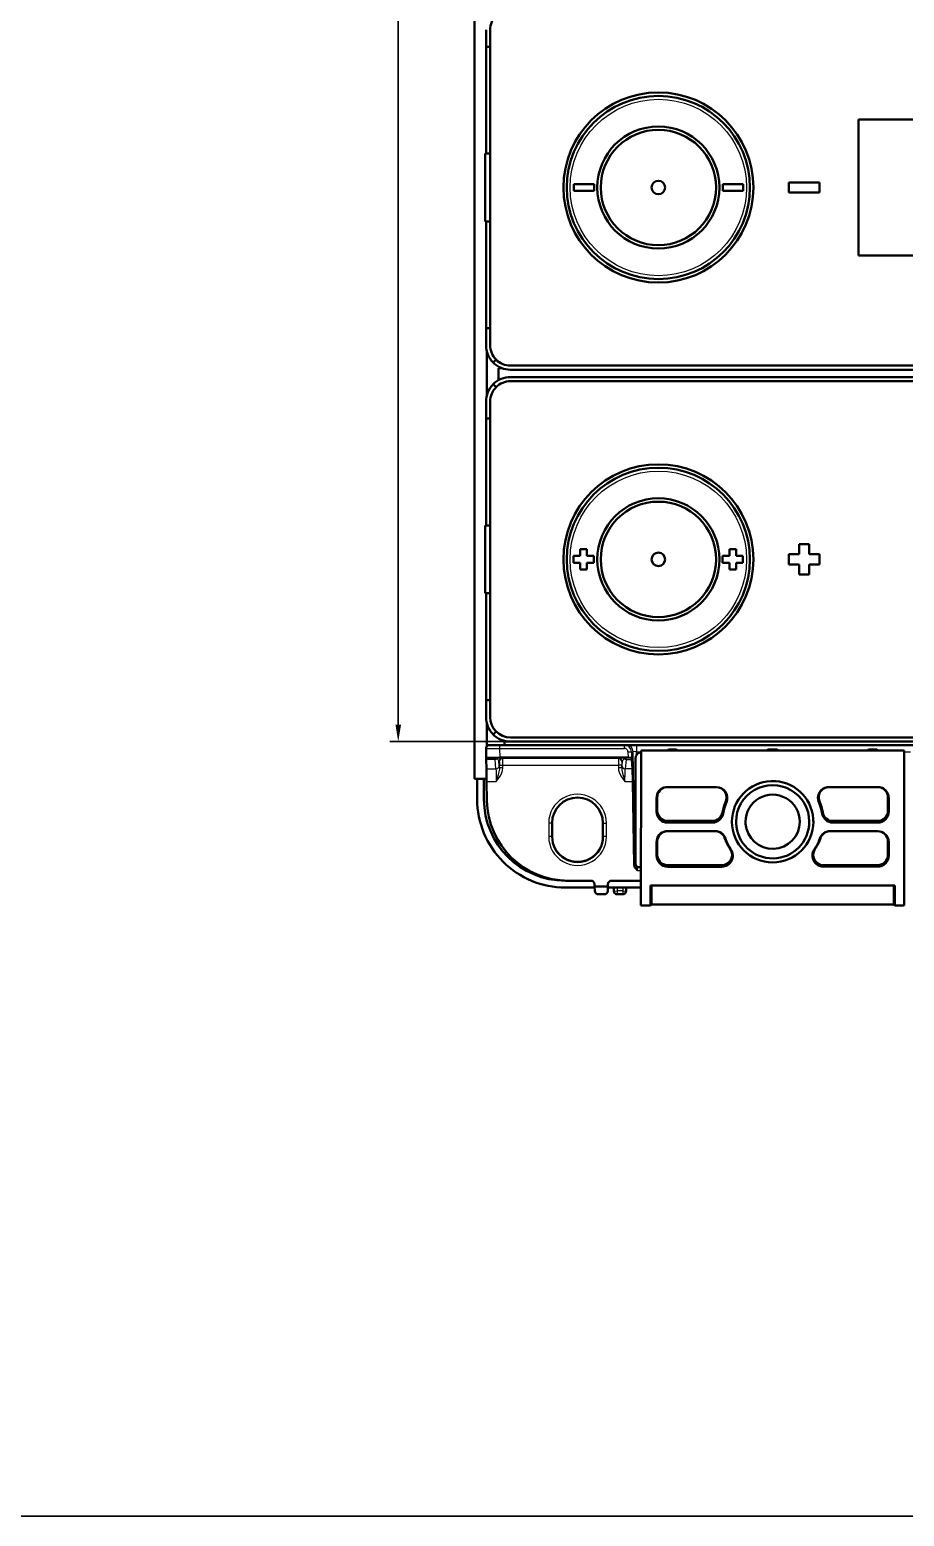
# Model space of a CAD drawing. Extents: x -1051 to 2563, y -231 to 775.
# Drawn here: x -755.5 to -626.6, y -155.3 to 63.7 of the extents above; entities that cross this region are included whole.
import ezdxf

# ---------------------------------------------------------------- set-up
doc = ezdxf.new("R2010")
doc.units = 0
doc.header["$PDMODE"] = 35
doc.header["$PDSIZE"] = -5
doc.styles.get("Standard").update_dxf_attribs({"font": 'txt', "width": 0.8})
doc.dimstyles.get("Standard").update_dxf_attribs({"dimtxt": 0.18, "dimasz": 0.18, "dimexe": 0.18, "dimexo": 0.0625, "dimgap": 0.09, "dimtad": 0, "dimtih": 1, "dimtoh": 1, "dimdec": 4, "dimzin": 0, "dimdsep": 46, "dimtxsty": 'Standard', "dimcen": 0.09, "dimadec": 0, "dimazin": 0, "dimtfac": 1, "dimtdec": 4, "dimtofl": 0, "dimtmove": 0, "dimatfit": 3, "dimfxl": 1, "dimtolj": 1, "dimtzin": 0, "dimarcsym": 0})

# ---------------------------------------------------------------- blocks, each defined once
blk = doc.blocks.new('*D0')
at = {"color": 0, "lineweight": -2, "transparency": 16777216}
for p, q in [((-685.28, 231.54), (-702.45, 231.54)), ((-701.2, 229.04), (-701.2, -38.68)), ((-685.27, -41.18), (-702.45, -41.18))]:
    blk.add_line(p, q, dxfattribs=at)
at = {"color": 0, "transparency": 16777216}
for points in [[(-701.61, 229.04), (-700.78, 229.04), (-701.2, 231.54)], [(-701.61, -38.68), (-700.78, -38.68), (-701.2, -41.18)]]:
    blk.add_solid(points, dxfattribs=at)
at = {"layer": 'Defpoints', "color": 0, "transparency": 16777216}
for p in [(-684.65, 231.54), (-701.2, -41.18), (-684.65, -41.18)]:
    blk.add_point(p, dxfattribs=at)
at = {"color": 0, "transparency": 16777216, "insert": (-703.28, 95.18), "char_height": 2.5, "attachment_point": 5, "rotation": 90}
blk.add_mtext('272,72', dxfattribs=at)

msp = doc.modelspace()

# ---------------------------------------------------------------- linework, layer by layer
at = {"color": 7, "lineweight": 35}
for p, q in [((-689.957, 237.043), (-689.957, -46.677)), ((-687.647, 17.233), (-687.647, 63.733)), ((-633.347, 30.483), (-633.347, 50.483)), ((-633.347, 50.483), (-610.512, 50.483)), ((-633.347, 50.483), (-633.347, 30.483)), ((-610.512, 50.483), (-633.347, 50.483)), ((-610.512, 30.483), (-633.347, 30.483)), ((-518.047, 14.233), (-684.647, 14.233)), ((-684.647, 14.233), (-518.047, 14.233)), ((-518.047, 13.623), (-684.647, 13.623)), ((-684.647, 12.543), (-518.047, 12.543)), ((-684.647, 11.933), (-518.047, 11.933)), ((-687.647, -37.567), (-687.647, 8.933)), ((-685.547, -41.177), (-514.547, -41.177)), ((-518.047, -40.567), (-684.647, -40.567)), ((-684.647, -40.567), (-518.047, -40.567)), ((-518.047, -41.177), (-684.647, -41.177)), ((-685.547, -41.677), (-514.547, -41.677)), ((-625.661, -41.677), (-666.062, -41.677)), ((-665.409, -65.329), (-665.408, -42.501)), ((-626.594, -42.5), (-665.408, -42.501)), ((-626.592, -65.329), (-626.594, -42.5)), ((-628.001, -62.36), (-664.001, -62.36)), ((-628.139, -65.199), (-663.881, -65.2))]:
    msp.add_line(p, q, dxfattribs=at)
at = {"color": 7, "lineweight": 35, "ltscale": 0.0625}
for p, q in [((-688.257, 61.233), (-688.257, 63.733)), ((-688.257, 19.733), (-688.257, 17.233)), ((-688.257, 6.433), (-688.257, 8.933)), ((-688.257, -35.067), (-688.257, -37.567))]:
    msp.add_line(p, q, dxfattribs=at)
at = {"color": 7, "lineweight": 35, "ltscale": 0.39375}
for p, q in [((-688.257, 45.483), (-688.257, 61.233)), ((-688.257, 19.733), (-688.257, 35.483)), ((-688.257, -9.317), (-688.257, 6.433)), ((-688.257, -35.067), (-688.257, -19.317))]:
    msp.add_line(p, q, dxfattribs=at)
at = {"color": 7, "lineweight": 35, "ltscale": 0.01525}
for p, q in [((-687.647, 61.233), (-688.257, 61.233)), ((-687.647, 19.733), (-688.257, 19.733)), ((-686.769, 11.054), (-687.2, 11.486)), ((-687.647, 6.433), (-688.257, 6.433)), ((-687.647, -35.067), (-688.257, -35.067))]:
    msp.add_line(p, q, dxfattribs=at)
at = {"color": 7, "lineweight": 35, "ltscale": 0.018001}
for p, q in [((-688.367, 45.483), (-687.647, 45.483)), ((-687.647, 35.483), (-688.367, 35.483)), ((-687.647, -9.317), (-688.367, -9.317)), ((-688.367, -19.317), (-687.647, -19.317))]:
    msp.add_line(p, q, dxfattribs=at)
at = {"color": 7, "lineweight": 35, "ltscale": 0.25}
for p, q in [((-688.367, 35.483), (-688.367, 45.483)), ((-688.367, -9.317), (-688.367, -19.317))]:
    msp.add_line(p, q, dxfattribs=at)
at = {"color": 7, "lineweight": 35, "ltscale": 0.075}
for p, q in [((-675.33, 40.983), (-672.33, 40.983)), ((-672.33, 39.983), (-675.33, 39.983)), ((-653.367, 40.983), (-650.367, 40.983)), ((-650.367, 39.983), (-653.367, 39.983)), ((-689.557, -46.677), (-689.557, -49.677)), ((-688.557, -46.677), (-688.557, -49.677))]:
    msp.add_line(p, q, dxfattribs=at)
at = {"color": 7, "lineweight": 35, "ltscale": 0.025}
for p, q in [((-675.33, 39.983), (-675.33, 40.983)), ((-672.33, 40.983), (-672.33, 39.983)), ((-653.367, 39.983), (-653.367, 40.983)), ((-650.367, 40.983), (-650.367, 39.983)), ((-674.383, -12.817), (-673.383, -12.817)), ((-674.383, -13.817), (-674.383, -12.817)), ((-673.383, -12.817), (-673.383, -13.817)), ((-652.378, -12.817), (-651.378, -12.817)), ((-652.378, -13.817), (-652.378, -12.817)), ((-651.378, -12.817), (-651.378, -13.817)), ((-675.383, -14.817), (-675.383, -13.817)), ((-675.383, -13.817), (-674.383, -13.817)), ((-674.383, -14.817), (-675.383, -14.817)), ((-674.383, -15.817), (-674.383, -14.817)), ((-673.383, -13.817), (-672.383, -13.817)), ((-673.383, -14.817), (-673.383, -15.817)), ((-672.383, -14.817), (-673.383, -14.817)), ((-672.383, -13.817), (-672.383, -14.817)), ((-653.378, -14.817), (-653.378, -13.817)), ((-653.378, -13.817), (-652.378, -13.817)), ((-652.378, -14.817), (-653.378, -14.817)), ((-652.378, -15.817), (-652.378, -14.817)), ((-651.378, -13.817), (-650.378, -13.817)), ((-651.378, -14.817), (-651.378, -15.817)), ((-650.378, -14.817), (-651.378, -14.817)), ((-650.378, -13.817), (-650.378, -14.817)), ((-673.383, -15.817), (-674.383, -15.817)), ((-651.378, -15.817), (-652.378, -15.817))]:
    msp.add_line(p, q, dxfattribs=at)
at = {"color": 7, "lineweight": 35, "ltscale": 0.0375}
for p, q in [((-643.597, 41.233), (-643.597, 39.733)), ((-643.597, 41.233), (-643.597, 39.733)), ((-639.097, 39.733), (-639.097, 41.233)), ((-642.097, -13.567), (-642.097, -12.067)), ((-642.097, -12.067), (-640.597, -12.067)), ((-642.097, -13.567), (-642.097, -12.067)), ((-642.097, -12.067), (-640.597, -12.067)), ((-640.597, -12.067), (-640.597, -13.567)), ((-643.597, -13.567), (-642.097, -13.567)), ((-643.597, -15.067), (-643.597, -13.567)), ((-643.597, -13.567), (-642.097, -13.567)), ((-643.597, -15.067), (-643.597, -13.567)), ((-642.097, -15.067), (-643.597, -15.067)), ((-642.097, -16.567), (-642.097, -15.067)), ((-642.097, -16.567), (-642.097, -15.067)), ((-640.597, -13.567), (-639.097, -13.567)), ((-640.597, -13.567), (-639.097, -13.567)), ((-639.097, -15.067), (-640.597, -15.067)), ((-640.597, -15.067), (-640.597, -16.567)), ((-640.597, -15.067), (-640.597, -16.567)), ((-639.097, -13.567), (-639.097, -15.067)), ((-640.597, -16.567), (-642.097, -16.567)), ((-660.002, -42.466), (-661.502, -42.466)), ((-630.502, -42.466), (-632.002, -42.466))]:
    msp.add_line(p, q, dxfattribs=at)
at = {"color": 7, "lineweight": 35, "ltscale": 0.1125}
for p, q in [((-639.097, 41.233), (-643.597, 41.233)), ((-639.097, 41.233), (-643.597, 41.233)), ((-643.597, 39.733), (-639.097, 39.733))]:
    msp.add_line(p, q, dxfattribs=at)
at = {"color": 7, "lineweight": 35, "ltscale": 0.165306}
msp.add_line((-688.157, 16.389), (-688.157, 9.777), dxfattribs=at)
at = {"color": 7, "lineweight": 35, "ltscale": 0.015249}
for p, q in [((-686.769, 15.112), (-687.2, 14.681)), ((-686.769, -39.688), (-687.2, -40.119))]:
    msp.add_line(p, q, dxfattribs=at)
at = {"color": 7, "lineweight": 35, "ltscale": 0.044406}
msp.add_line((-686.437, 13.845), (-686.437, 12.068), dxfattribs=at)
at = {"color": 7, "lineweight": 35, "ltscale": 0.013643}
msp.add_line((-685.891, 13.845), (-686.437, 13.845), dxfattribs=at)
at = {"color": 7, "lineweight": 35, "ltscale": 0.086787}
msp.add_line((-688.157, -38.411), (-688.157, -41.882), dxfattribs=at)
at = {"color": 7, "lineweight": 35, "ltscale": 0.002853}
msp.add_line((-685.547, -41.177), (-685.547, -41.063), dxfattribs=at)
at = {"color": 7, "lineweight": 35, "ltscale": 0.0125}
msp.add_line((-685.547, -41.677), (-685.547, -41.177), dxfattribs=at)
at = {"color": 7, "lineweight": 13, "ltscale": 0.050005}
msp.add_line((-688.253, -42.185), (-686.253, -42.177), dxfattribs=at)
at = {"color": 7, "lineweight": 35, "ltscale": 0.034669}
msp.add_line((-688.253, -42.185), (-688.229, -43.572), dxfattribs=at)
at = {"color": 7, "lineweight": 35, "ltscale": 9.69053e-05}
msp.add_line((-688.229, -43.576), (-688.229, -43.572), dxfattribs=at)
at = {"color": 7, "lineweight": 35, "ltscale": 0.005354}
msp.add_line((-688.229, -43.576), (-688.225, -43.79), dxfattribs=at)
at = {"color": 7, "lineweight": 13, "ltscale": 0.031625}
msp.add_line((-688.229, -43.576), (-686.964, -43.576), dxfattribs=at)
at = {"color": 7, "lineweight": 35, "ltscale": 0.034602}
msp.add_line((-688.225, -43.79), (-688.201, -45.174), dxfattribs=at)
at = {"color": 7, "lineweight": 13, "ltscale": 0.032614}
msp.add_line((-686.92, -43.79), (-688.225, -43.79), dxfattribs=at)
at = {"color": 7, "lineweight": 35, "ltscale": 0.037506}
msp.add_line((-686.253, -41.677), (-687.753, -41.677), dxfattribs=at)
at = {"color": 7, "lineweight": 13, "ltscale": 0.01493}
for p, q in [((-686.367, -43.592), (-686.964, -43.576)), ((-667.56, -43.576), (-668.157, -43.592))]:
    msp.add_line(p, q, dxfattribs=at)
at = {"color": 7, "lineweight": 13, "ltscale": 0.034728}
for p, q in [((-686.8, -45.174), (-686.92, -43.79)), ((-667.603, -43.79), (-667.724, -45.174))]:
    msp.add_line(p, q, dxfattribs=at)
at = {"color": 7, "lineweight": 13, "ltscale": 0.0125}
for p, q in [((-686.253, -41.677), (-686.253, -42.177)), ((-667.829, -42.177), (-667.829, -41.677)), ((-678.512, -53.177), (-679.012, -53.177)), ((-671.012, -53.177), (-670.512, -53.177)), ((-678.512, -55.177), (-679.012, -55.177)), ((-670.512, -55.177), (-671.012, -55.177))]:
    msp.add_line(p, q, dxfattribs=at)
at = {"color": 7, "lineweight": 35, "ltscale": 0.460583}
msp.add_line((-667.829, -41.677), (-686.253, -41.677), dxfattribs=at)
at = {"color": 7, "lineweight": 13, "ltscale": 0.034014}
msp.add_line((-686.253, -42.177), (-686.229, -43.537), dxfattribs=at)
at = {"color": 7, "lineweight": 13, "ltscale": 0.460583}
msp.add_line((-686.253, -42.177), (-667.829, -42.177), dxfattribs=at)
at = {"color": 7, "lineweight": 35, "ltscale": 0.472868}
msp.add_line((-667.314, -43.537), (-686.229, -43.537), dxfattribs=at)
at = {"color": 7, "lineweight": 13, "ltscale": 0.001521}
msp.add_line((-685.796, -43.66), (-685.851, -43.632), dxfattribs=at)
at = {"color": 7, "lineweight": 13, "ltscale": 0.426715}
msp.add_line((-668.728, -43.66), (-685.796, -43.66), dxfattribs=at)
at = {"color": 7, "lineweight": 13, "ltscale": 0.00152}
for p, q in [((-668.673, -43.632), (-668.728, -43.66)), ((-686.296, -44.159), (-686.35, -44.132)), ((-668.228, -44.159), (-668.173, -44.132))]:
    msp.add_line(p, q, dxfattribs=at)
at = {"color": 7, "lineweight": 35, "ltscale": 0.006686}
msp.add_line((-667.562, -41.677), (-667.829, -41.677), dxfattribs=at)
at = {"color": 7, "lineweight": 13, "ltscale": 0.021054}
msp.add_line((-667.603, -43.79), (-666.761, -43.79), dxfattribs=at)
at = {"color": 7, "lineweight": 35, "ltscale": 0.037488}
msp.add_line((-666.062, -41.677), (-667.562, -41.677), dxfattribs=at)
at = {"color": 7, "lineweight": 13, "ltscale": 0.019415}
msp.add_line((-666.783, -43.576), (-667.56, -43.576), dxfattribs=at)
at = {"color": 7, "lineweight": 13, "ltscale": 0.012497}
msp.add_line((-667.329, -42.668), (-666.83, -42.659), dxfattribs=at)
at = {"color": 7, "lineweight": 13, "ltscale": 0.02173}
msp.add_line((-667.329, -42.668), (-667.314, -43.537), dxfattribs=at)
at = {"color": 7, "lineweight": 13, "ltscale": 0.022163}
msp.add_line((-666.83, -42.659), (-666.814, -43.546), dxfattribs=at)
at = {"color": 7, "lineweight": 13, "ltscale": 0.006683}
msp.add_line((-666.83, -42.659), (-666.562, -42.659), dxfattribs=at)
at = {"color": 7, "lineweight": 35, "ltscale": 0.001078}
msp.add_line((-666.814, -43.546), (-666.783, -43.576), dxfattribs=at)
at = {"color": 7, "lineweight": 35, "ltscale": 0.034661}
msp.add_line((-666.761, -43.79), (-666.677, -45.174), dxfattribs=at)
at = {"color": 7, "lineweight": 13, "ltscale": 0.413215}
msp.add_line((-666.279, -59.185), (-666.562, -42.659), dxfattribs=at)
at = {"color": 7, "lineweight": 35, "ltscale": 0.3875}
msp.add_line((-666.214, -43.677), (-666.214, -59.177), dxfattribs=at)
at = {"color": 7, "lineweight": 13, "ltscale": 0.024564}
msp.add_line((-666.062, -41.677), (-666.062, -42.659), dxfattribs=at)
at = {"color": 7, "lineweight": 13, "ltscale": 0.016364}
msp.add_line((-666.062, -42.659), (-665.408, -42.659), dxfattribs=at)
at = {"color": 7, "lineweight": 13, "ltscale": 0.01187}
msp.add_line((-666.054, -43.134), (-666.062, -42.659), dxfattribs=at)
at = {"color": 7, "lineweight": 35, "ltscale": 0.000909991}
msp.add_line((-665.397, -42.466), (-665.408, -42.501), dxfattribs=at)
at = {"color": 7, "lineweight": 35, "ltscale": 0.097382}
for p, q in [((-665.397, -42.466), (-661.502, -42.466)), ((-630.502, -42.466), (-626.607, -42.466))]:
    msp.add_line(p, q, dxfattribs=at)
at = {"color": 7, "lineweight": 35, "ltscale": 0.005002}
for p, q in [((-661.502, -42.466), (-661.366, -42.32)), ((-646.694, -42.319), (-646.83, -42.466))]:
    msp.add_line(p, q, dxfattribs=at)
at = {"color": 7, "lineweight": 35, "ltscale": 0.03017}
for p, q in [((-660.159, -42.32), (-661.366, -42.32)), ((-630.659, -42.319), (-631.866, -42.319))]:
    msp.add_line(p, q, dxfattribs=at)
at = {"color": 7, "lineweight": 35, "ltscale": 0.005371}
for p, q in [((-660.159, -42.32), (-660.002, -42.466)), ((-645.331, -42.319), (-645.174, -42.466)), ((-630.502, -42.466), (-630.659, -42.319))]:
    msp.add_line(p, q, dxfattribs=at)
at = {"color": 7, "lineweight": 35, "ltscale": 0.3293}
for p, q in [((-660.002, -42.466), (-646.83, -42.466)), ((-645.174, -42.466), (-632.002, -42.466))]:
    msp.add_line(p, q, dxfattribs=at)
at = {"color": 7, "lineweight": 35, "ltscale": 0.0414}
msp.add_line((-645.174, -42.466), (-646.83, -42.466), dxfattribs=at)
at = {"color": 7, "lineweight": 35, "ltscale": 0.03407}
msp.add_line((-646.694, -42.319), (-645.331, -42.319), dxfattribs=at)
at = {"color": 7, "lineweight": 35, "ltscale": 0.005003}
msp.add_line((-631.866, -42.319), (-632.002, -42.466), dxfattribs=at)
at = {"color": 7, "lineweight": 35, "ltscale": 0.000921825}
msp.add_line((-626.607, -42.466), (-626.594, -42.5), dxfattribs=at)
at = {"color": 7, "lineweight": 13, "ltscale": 0.023325}
msp.add_line((-626.594, -42.659), (-625.661, -42.659), dxfattribs=at)
at = {"color": 7, "lineweight": 35, "ltscale": 0.046431}
msp.add_line((-688.201, -45.174), (-688.168, -47.031), dxfattribs=at)
at = {"color": 7, "lineweight": 13, "ltscale": 0.035031}
msp.add_line((-688.201, -45.174), (-686.8, -45.174), dxfattribs=at)
at = {"color": 7, "lineweight": 13, "ltscale": 0.014487}
for p, q in [((-686.3, -44.71), (-686.35, -44.132)), ((-668.173, -44.132), (-668.224, -44.71))]:
    msp.add_line(p, q, dxfattribs=at)
at = {"color": 7, "lineweight": 13, "ltscale": 0.012492}
for p, q in [((-686.279, -44.659), (-685.779, -44.659)), ((-685.779, -45.057), (-686.279, -45.057)), ((-668.245, -44.659), (-668.745, -44.659)), ((-668.245, -45.057), (-668.745, -45.057))]:
    msp.add_line(p, q, dxfattribs=at)
at = {"color": 7, "lineweight": 13, "ltscale": 0.009951}
for p, q in [((-686.279, -45.057), (-686.279, -44.659)), ((-685.779, -45.057), (-685.779, -44.659)), ((-668.745, -44.659), (-668.745, -45.057)), ((-668.245, -45.057), (-668.245, -44.659))]:
    msp.add_line(p, q, dxfattribs=at)
at = {"color": 7, "lineweight": 13, "ltscale": 0.425858}
msp.add_line((-685.779, -44.659), (-668.745, -44.659), dxfattribs=at)
at = {"color": 7, "lineweight": 13, "ltscale": 0.026187}
msp.add_line((-666.677, -45.174), (-667.724, -45.174), dxfattribs=at)
at = {"color": 7, "lineweight": 35, "ltscale": 0.046444}
msp.add_line((-666.677, -45.174), (-666.622, -47.031), dxfattribs=at)
at = {"color": 7, "lineweight": 35, "ltscale": 0.044562}
msp.add_line((-689.957, -46.677), (-688.175, -46.677), dxfattribs=at)
at = {"color": 7, "lineweight": 35, "ltscale": 0.071395}
msp.add_line((-688.168, -47.031), (-688.119, -49.886), dxfattribs=at)
at = {"color": 7, "lineweight": 13, "ltscale": 0.035593}
msp.add_line((-688.168, -47.031), (-686.745, -47.031), dxfattribs=at)
at = {"color": 7, "lineweight": 13, "ltscale": 0.028918}
msp.add_line((-667.779, -47.031), (-666.622, -47.031), dxfattribs=at)
at = {"color": 7, "lineweight": 35, "ltscale": 0.307395}
msp.add_line((-666.622, -47.031), (-666.408, -59.325), dxfattribs=at)
at = {"color": 7, "lineweight": 35, "ltscale": 0.000308069}
msp.add_line((-661.719, -47.89), (-661.731, -47.891), dxfattribs=at)
at = {"color": 7, "lineweight": 35, "ltscale": 0.180209}
msp.add_line((-654.293, -47.874), (-661.501, -47.875), dxfattribs=at)
at = {"color": 7, "lineweight": 35, "ltscale": 0.00030655}
msp.add_line((-637.927, -47.889), (-637.939, -47.891), dxfattribs=at)
at = {"color": 7, "lineweight": 35, "ltscale": 0.180212}
msp.add_line((-630.501, -47.874), (-637.709, -47.874), dxfattribs=at)
at = {"color": 7, "lineweight": 13, "ltscale": 0.003994}
msp.add_line((-663.005, -49.374), (-663.116, -49.489), dxfattribs=at)
at = {"color": 7, "lineweight": 35, "ltscale": 0.05}
for p, q in [((-663.116, -49.489), (-663.116, -51.489)), ((-628.886, -49.489), (-628.886, -51.489)), ((-678.512, -55.177), (-678.512, -53.177)), ((-671.012, -55.177), (-671.012, -53.177)), ((-663.117, -55.989), (-663.117, -57.989)), ((-628.885, -55.989), (-628.885, -57.989))]:
    msp.add_line(p, q, dxfattribs=at)
at = {"color": 7, "lineweight": 35, "ltscale": 0.049992}
for p, q in [((-663.005, -49.374), (-663.005, -51.374)), ((-629.005, -51.373), (-629.005, -49.374)), ((-663.005, -55.873), (-663.005, -57.873)), ((-629.005, -57.872), (-629.005, -55.873))]:
    msp.add_line(p, q, dxfattribs=at)
at = {"color": 7, "lineweight": 13, "ltscale": 0.004852}
msp.add_line((-652.805, -50.117), (-652.915, -49.957), dxfattribs=at)
at = {"color": 7, "lineweight": 13, "ltscale": 0.004739}
msp.add_line((-639.095, -49.957), (-639.197, -50.117), dxfattribs=at)
at = {"color": 7, "lineweight": 13, "ltscale": 0.004138}
msp.add_line((-629.005, -49.374), (-628.886, -49.489), dxfattribs=at)
at = {"color": 7, "lineweight": 13, "ltscale": 0.004005}
msp.add_line((-663.005, -51.374), (-663.116, -51.489), dxfattribs=at)
at = {"color": 7, "lineweight": 13, "ltscale": 0.004471}
msp.add_line((-653.4, -51.624), (-653.282, -51.758), dxfattribs=at)
at = {"color": 7, "lineweight": 13, "ltscale": 0.004338}
msp.add_line((-638.61, -51.624), (-638.72, -51.758), dxfattribs=at)
at = {"color": 7, "lineweight": 13, "ltscale": 0.004149}
msp.add_line((-629.005, -51.373), (-628.886, -51.489), dxfattribs=at)
at = {"color": 7, "lineweight": 13, "ltscale": 0.05}
for p, q in [((-679.012, -53.177), (-679.012, -55.177)), ((-670.512, -55.177), (-670.512, -53.177))]:
    msp.add_line(p, q, dxfattribs=at)
at = {"color": 7, "lineweight": 35, "ltscale": 0.000309588}
msp.add_line((-661.719, -54.389), (-661.731, -54.39), dxfattribs=at)
at = {"color": 7, "lineweight": 13, "ltscale": 0.005777}
for p, q in [((-661.505, -52.874), (-661.501, -53.105)), ((-654.879, -52.874), (-654.875, -53.105)), ((-637.131, -52.873), (-637.127, -53.104))]:
    msp.add_line(p, q, dxfattribs=at)
at = {"color": 7, "lineweight": 35, "ltscale": 0.165648}
msp.add_line((-661.505, -52.874), (-654.879, -52.874), dxfattribs=at)
at = {"color": 7, "lineweight": 35, "ltscale": 0.165646}
for p, q in [((-654.875, -53.105), (-661.501, -53.105)), ((-637.131, -52.873), (-630.505, -52.873)), ((-630.501, -53.104), (-637.127, -53.104))]:
    msp.add_line(p, q, dxfattribs=at)
at = {"color": 7, "lineweight": 35, "ltscale": 0.175368}
for p, q in [((-654.486, -54.373), (-661.501, -54.374)), ((-630.501, -54.373), (-637.516, -54.373))]:
    msp.add_line(p, q, dxfattribs=at)
at = {"color": 7, "lineweight": 35, "ltscale": 0.004819}
msp.add_line((-651.401, -52.989), (-651.398, -53.182), dxfattribs=at)
at = {"color": 7, "lineweight": 35, "ltscale": 0.003062}
msp.add_line((-642.01, -52.867), (-642.001, -52.989), dxfattribs=at)
at = {"color": 7, "lineweight": 35, "ltscale": 0.00010376}
msp.add_line((-637.52, -54.373), (-637.516, -54.373), dxfattribs=at)
at = {"color": 7, "lineweight": 13, "ltscale": 0.005776}
msp.add_line((-630.505, -52.873), (-630.501, -53.104), dxfattribs=at)
at = {"color": 7, "lineweight": 13, "ltscale": 0.004028}
msp.add_line((-663.005, -55.873), (-663.117, -55.989), dxfattribs=at)
at = {"color": 7, "lineweight": 13, "ltscale": 0.003431}
msp.add_line((-652.963, -55.451), (-653.076, -55.373), dxfattribs=at)
at = {"color": 7, "lineweight": 13, "ltscale": 0.003262}
msp.add_line((-638.934, -55.373), (-639.039, -55.45), dxfattribs=at)
at = {"color": 7, "lineweight": 13, "ltscale": 0.004172}
msp.add_line((-629.005, -55.873), (-628.885, -55.989), dxfattribs=at)
at = {"color": 7, "lineweight": 13, "ltscale": 0.004039}
msp.add_line((-663.005, -57.873), (-663.117, -57.989), dxfattribs=at)
at = {"color": 7, "lineweight": 13, "ltscale": 0.002829}
msp.add_line((-652.241, -57.04), (-652.14, -57.091), dxfattribs=at)
at = {"color": 7, "lineweight": 13, "ltscale": 0.002647}
msp.add_line((-639.769, -57.039), (-639.861, -57.091), dxfattribs=at)
at = {"color": 7, "lineweight": 13, "ltscale": 0.004184}
msp.add_line((-629.005, -57.872), (-628.885, -57.989), dxfattribs=at)
at = {"color": 7, "lineweight": 13, "ltscale": 0.003058}
msp.add_line((-666.401, -59.185), (-666.279, -59.185), dxfattribs=at)
at = {"color": 7, "lineweight": 35, "ltscale": 0.012308}
msp.add_line((-665.901, -59.677), (-665.409, -59.677), dxfattribs=at)
at = {"color": 7, "lineweight": 13, "ltscale": 0.012308}
msp.add_line((-665.901, -60.177), (-665.409, -60.177), dxfattribs=at)
at = {"color": 7, "lineweight": 13, "ltscale": 0.000116019}
msp.add_line((-665.779, -59.677), (-665.78, -59.672), dxfattribs=at)
at = {"color": 7, "lineweight": 35, "ltscale": 0.007634}
msp.add_line((-665.409, -59.677), (-665.714, -59.677), dxfattribs=at)
at = {"color": 7, "lineweight": 13, "ltscale": 0.005827}
for p, q in [((-661.505, -59.373), (-661.501, -59.606)), ((-638.522, -59.372), (-638.518, -59.605)), ((-630.505, -59.372), (-630.501, -59.605))]:
    msp.add_line(p, q, dxfattribs=at)
at = {"color": 7, "lineweight": 35, "ltscale": 0.200417}
for p, q in [((-661.505, -59.373), (-653.488, -59.373)), ((-653.484, -59.606), (-661.501, -59.606))]:
    msp.add_line(p, q, dxfattribs=at)
at = {"color": 7, "lineweight": 13, "ltscale": 0.005826}
msp.add_line((-653.488, -59.373), (-653.484, -59.606), dxfattribs=at)
at = {"color": 7, "lineweight": 35, "ltscale": 0.200418}
for p, q in [((-638.522, -59.372), (-630.505, -59.372)), ((-630.501, -59.605), (-638.518, -59.605))]:
    msp.add_line(p, q, dxfattribs=at)
at = {"color": 7, "lineweight": 35, "ltscale": 0.09525}
msp.add_line((-672.747, -61.677), (-676.557, -61.677), dxfattribs=at)
at = {"color": 7, "lineweight": 35, "ltscale": 0.108034}
msp.add_line((-672.236, -62.677), (-676.557, -62.677), dxfattribs=at)
at = {"color": 7, "lineweight": 35, "ltscale": 0.084285}
msp.add_line((-672.749, -61.677), (-676.12, -61.677), dxfattribs=at)
at = {"color": 7, "lineweight": 35, "ltscale": 0.008665}
for p, q in [((-672.249, -62.164), (-672.24, -62.51)), ((-670.275, -62.164), (-670.284, -62.51))]:
    msp.add_line(p, q, dxfattribs=at)
at = {"color": 7, "lineweight": 35, "ltscale": 0.048909}
msp.add_line((-670.284, -62.51), (-672.24, -62.51), dxfattribs=at)
at = {"color": 7, "lineweight": 35, "ltscale": 0.016999}
for p, q in [((-672.24, -62.51), (-672.222, -63.19)), ((-670.302, -63.19), (-670.284, -62.51))]:
    msp.add_line(p, q, dxfattribs=at)
at = {"color": 7, "lineweight": 35, "ltscale": 0.121971}
msp.add_line((-665.409, -62.677), (-670.288, -62.677), dxfattribs=at)
at = {"color": 7, "lineweight": 35, "ltscale": 0.109189}
msp.add_line((-665.409, -61.677), (-669.777, -61.677), dxfattribs=at)
at = {"color": 7, "lineweight": 35, "ltscale": 0.087823}
msp.add_line((-666.262, -61.677), (-669.775, -61.677), dxfattribs=at)
at = {"color": 7, "lineweight": 35, "ltscale": 0.012832}
msp.add_line((-669.436, -62.677), (-669.422, -63.19), dxfattribs=at)
at = {"color": 7, "lineweight": 13, "ltscale": 0.012832}
msp.add_line((-668.936, -62.677), (-668.922, -63.19), dxfattribs=at)
at = {"color": 7, "lineweight": 13, "ltscale": 0.020721}
msp.add_line((-668.094, -63.19), (-668.922, -63.19), dxfattribs=at)
at = {"color": 7, "lineweight": 13, "ltscale": 0.00863}
msp.add_line((-668.922, -63.19), (-668.922, -63.535), dxfattribs=at)
at = {"color": 7, "lineweight": 13, "ltscale": 0.012829}
msp.add_line((-668.085, -62.677), (-668.094, -63.19), dxfattribs=at)
at = {"color": 7, "lineweight": 13, "ltscale": 0.008628}
msp.add_line((-668.094, -63.19), (-668.094, -63.535), dxfattribs=at)
at = {"color": 7, "lineweight": 35, "ltscale": 0.01272}
msp.add_line((-667.594, -63.185), (-667.585, -62.677), dxfattribs=at)
at = {"color": 7, "lineweight": 35, "ltscale": 0.021317}
msp.add_line((-665.409, -61.677), (-666.262, -61.677), dxfattribs=at)
at = {"color": 7, "lineweight": 35, "ltscale": 0.074231}
msp.add_line((-664.001, -62.36), (-664.001, -65.329), dxfattribs=at)
at = {"color": 7, "lineweight": 35, "ltscale": 0.070997}
for p, q in [((-663.881, -62.36), (-663.881, -65.2)), ((-628.139, -62.36), (-628.139, -65.199))]:
    msp.add_line(p, q, dxfattribs=at)
at = {"color": 7, "lineweight": 35, "ltscale": 0.07423}
msp.add_line((-628.001, -62.36), (-628.001, -65.329), dxfattribs=at)
at = {"color": 7, "lineweight": 35, "ltscale": 0.023027}
msp.add_line((-671.722, -63.677), (-670.801, -63.677), dxfattribs=at)
at = {"color": 7, "lineweight": 35, "ltscale": 0.001443}
msp.add_line((-669.268, -63.538), (-669.224, -63.576), dxfattribs=at)
msp.add_line((-669.268, -63.538), (-669.224, -63.576), dxfattribs=at)
at = {"color": 7, "lineweight": 13, "ltscale": 0.003543}
msp.add_line((-668.922, -63.535), (-668.922, -63.677), dxfattribs=at)
at = {"color": 7, "lineweight": 35, "ltscale": 0.020721}
msp.add_line((-668.094, -63.677), (-668.922, -63.677), dxfattribs=at)
at = {"color": 7, "lineweight": 13, "ltscale": 0.003545}
msp.add_line((-668.094, -63.535), (-668.094, -63.677), dxfattribs=at)
at = {"color": 7, "lineweight": 35, "ltscale": 0.035208}
for p, q in [((-664.001, -65.329), (-665.409, -65.329)), ((-626.592, -65.329), (-628.001, -65.329))]:
    msp.add_line(p, q, dxfattribs=at)
at = {"color": 7, "lineweight": 35, "ltscale": 0.004415}
msp.add_line((-663.881, -65.2), (-664.001, -65.329), dxfattribs=at)
at = {"color": 7, "lineweight": 35, "ltscale": 0.00474}
msp.add_line((-628.139, -65.199), (-628.001, -65.329), dxfattribs=at)
msp.add_lwpolyline([(-1051.36, 691.486), (268.584, 691.486), (268.584, -155.338), (-1051.36, -155.338)], close=True)
at = {"color": 7, "lineweight": 35}
for points in [[(-688.229, -43.572), (-688.228, -43.571), (-688.225, -43.57), (-688.192, -43.565), (-687.916, -43.554), (-686.229, -43.537)], [(-667.314, -43.537), (-666.841, -43.543), (-666.818, -43.545), (-666.814, -43.546)], [(-666.783, -43.576), (-666.783, -43.577), (-666.781, -43.58), (-666.777, -43.604), (-666.761, -43.79)], [(-666.408, -59.325), (-666.296, -59.71), (-666.045, -60.036), (-665.901, -60.177)]]:
    msp.add_lwpolyline(points, dxfattribs=at)
at = {"color": 7, "lineweight": 13}
for points in [[(-685.851, -43.632), (-685.868, -43.627), (-685.942, -43.616), (-686.367, -43.592)], [(-685.779, -44.659), (-685.791, -43.708), (-685.794, -43.666), (-685.796, -43.661), (-685.796, -43.66)], [(-668.728, -43.66), (-668.729, -43.663), (-668.731, -43.687), (-668.738, -43.867), (-668.745, -44.659)], [(-668.157, -43.592), (-668.652, -43.626), (-668.673, -43.632)], [(-666.062, -42.659), (-666.537, -42.655), (-666.559, -42.658), (-666.562, -42.659)], [(-686.8, -45.174), (-686.778, -45.462), (-686.745, -47.031)], [(-686.745, -47.031), (-686.29, -46.439), (-686.08, -46.1), (-685.923, -45.767), (-685.826, -45.455), (-685.779, -45.057)], [(-686.279, -45.057), (-686.288, -45.257), (-686.355, -45.654), (-686.455, -46.048), (-686.745, -47.031)], [(-686.296, -44.159), (-686.294, -44.162), (-686.292, -44.175), (-686.285, -44.278), (-686.279, -44.659)], [(-668.745, -45.057), (-668.714, -45.38), (-668.63, -45.688), (-668.481, -46.031), (-668.268, -46.387), (-667.779, -47.031)], [(-668.228, -44.159), (-668.23, -44.163), (-668.233, -44.186), (-668.245, -44.659)], [(-668.245, -45.057), (-668.219, -45.389), (-668.071, -46.043)], [(-667.779, -47.031), (-667.758, -45.741), (-667.724, -45.174)], [(-665.901, -60.177), (-665.906, -59.699), (-665.903, -59.679), (-665.902, -59.677), (-665.901, -59.677)]]:
    msp.add_lwpolyline(points, dxfattribs=at)
at = {"color": 7, "lineweight": 35}
for centre, radius in [((-662.847, 40.483), 14), ((-662.847, 40.483), 13.5), ((-662.847, 40.483), 9), ((-662.847, 40.483), 9), ((-662.847, 40.483), 8.5), ((-662.847, 40.483), 1), ((-662.847, -14.317), 14), ((-662.847, -14.317), 13.5), ((-662.847, -14.317), 9), ((-662.847, -14.317), 9), ((-662.847, -14.317), 8.5), ((-662.847, -14.317), 1)]:
    msp.add_circle(centre, radius, dxfattribs=at)
at = {"color": 7, "lineweight": 13}
for centre in [(-662.847, 40.483), (-662.847, -14.317)]:
    msp.add_circle(centre, 13, dxfattribs=at)
at = {"color": 7, "lineweight": 35}
for centre, radius, start, end in [((-684.647, 63.733), 3, 90, 180.00001), ((-684.647, 17.233), 3.61, 179.99999, 224.9887), ((-684.647, 17.233), 3, 179.99999, 270), ((-684.647, 17.233), 3.61, 224.9887, 270), ((-684.647, 8.933), 3.61, 135.0113, 180.00001), ((-684.647, 8.933), 3, 90, 180.00001), ((-684.647, 8.933), 3.61, 90, 135.0113), ((-684.647, -37.567), 3.61, 180.00001, 224.9887), ((-684.647, -37.567), 3, 180.00001, 270), ((-684.647, -37.567), 3.61, 224.9887, 270), ((-687.753, -42.177), 0.5, 90, 181.00002), ((-687.015, -44.144), 0.571, 49.56976, 84.88597), ((-667.509, -44.145), 0.572, 95.14064, 130.40819), ((-665.214, -43.677), 1, 101.15923, 179.99999), ((-661.501, -49.49), 1.615, 98.18143, 179.99192), ((-661.501, -49.49), 1.615, 90.00103, 98.1814), ((-654.293, -49.489), 1.615, 337.12343, 90.00114), ((-646.001, -52.989), 5.4, 0.00102, 180.00103), ((-637.709, -49.489), 1.615, 98.18143, 202.878), ((-637.709, -49.489), 1.615, 90.00103, 98.1814), ((-630.501, -49.489), 1.615, 0.00936, 90.0011), ((-676.557, -49.677), 13, 179.99999, 270), ((-676.557, -49.677), 12, 180.00001, 270), ((-676.12, -49.677), 12, 181, 270), ((-674.762, -53.177), 3.75, 360, 179.99999), ((-646.001, -52.988), 7.385, 157.12342, 170.41526), ((-646.001, -52.988), 7.384, 9.58618, 22.87809), ((-661.501, -51.49), 1.615, 179.99193, 270.00107), ((-654.875, -51.489), 1.615, 270.0011, 350.41525), ((-637.127, -51.489), 1.615, 189.58615, 270.0011), ((-630.501, -51.489), 1.615, 270.00112, 0.00936), ((-661.501, -55.99), 1.616, 98.18143, 179.99192), ((-661.501, -55.99), 1.616, 90.00103, 98.1814), ((-654.486, -55.989), 1.616, 19.4802, 90.00109), ((-646.001, -52.989), 5.4, 182.04655, 0.00103), ((-637.516, -55.989), 1.616, 90.0011, 160.52132), ((-630.501, -55.989), 1.616, 0.00936, 90.0011), ((-674.762, -55.177), 3.75, 179.99999, 0), ((-674.792, -55.184), 3.719, 204.10065, 214.85804), ((-674.732, -55.184), 3.72, 325.14288, 334.52684), ((-646.001, -52.988), 7.384, 199.48019, 213.75704), ((-646.001, -52.988), 7.385, 326.24457, 340.5213), ((-674.786, -55.18), 3.726, 214.86159, 233.35801), ((-674.78, -55.172), 3.737, 233.35527, 242.56554), ((-674.774, -55.16), 3.751, 242.56708, 251.73557), ((-674.767, -55.137), 3.774, 251.73741, 260.83864), ((-674.762, -55.108), 3.804, 260.8394, 278.90467), ((-674.757, -55.136), 3.775, 278.90445, 288.11705), ((-674.75, -55.159), 3.751, 288.12034, 297.3513), ((-674.74, -55.178), 3.73, 297.33934, 325.13132), ((-661.501, -57.99), 1.616, 179.99193, 270.00107), ((-653.484, -57.989), 1.616, 270.00112, 33.75692), ((-638.518, -57.989), 1.616, 146.24457, 270.00108), ((-630.501, -57.989), 1.616, 270.00112, 0.00936), ((-665.714, -59.177), 0.5, 179.99999, 270), ((-672.749, -62.177), 0.5, 1.5, 90), ((-671.722, -63.177), 0.5, 181.5, 270), ((-670.801, -63.177), 0.5, 270, 358.5), ((-669.775, -62.177), 0.5, 90, 178.5), ((-668.922, -63.177), 0.5, 181.5, 226.30857), ((-668.094, -63.177), 0.5, 270, 359), ((-668.922, -63.177), 0.5, 232.91876, 236.8125), ((-668.888, -63.11), 0.575, 237.54006, 247.16151), ((-668.888, -63.11), 0.575, 237.54006, 247.16152), ((-668.919, -63.167), 0.51, 247.98167, 258.26527), ((-668.919, -63.167), 0.51, 247.98167, 258.26527), ((-668.922, -63.175), 0.501, 258.95265, 269.98721), ((-668.922, -63.175), 0.501, 258.95265, 269.98721)]:
    msp.add_arc(centre, radius, start, end, dxfattribs=at)
at = {"color": 7, "lineweight": 13}
for centre, radius, start, end in [((-686.995, -44.27), 0.662, 32.16523, 57.93617), ((-686.357, -43.998), 0.407, 91.30383, 134.65001), ((-668.728, -44.16), 0.5, 0.02767, 89.94209), ((-668.166, -43.998), 0.407, 45.34838, 88.69688), ((-667.528, -44.27), 0.663, 122.09111, 147.71769), ((-667.83, -42.677), 1, 1.00044, 89.99951), ((-667.83, -42.677), 0.5, 1.0503, 89.95923), ((-686.956, -44.246), 0.616, 10.68272, 32.27614), ((-695.046, -45.411), 8.774, 2.31088, 4.58703), ((-659.478, -45.411), 8.775, 175.41293, 177.68891), ((-667.577, -44.243), 0.606, 147.44099, 169.50836), ((-630.151, -35.369), 39.394, 195.72118, 197.2192), ((-674.762, -53.177), 4.25, 359.99998, 180.00002), ((-674.762, -55.177), 4.25, 179.99998, 0.00002), ((-665.47, -59.288), 0.937, 173.70626, 182.23825), ((-665.779, -59.177), 0.5, 180.99906, 270.00043)]:
    msp.add_arc(centre, radius, start, end, dxfattribs=at)
for centre, major_axis, ratio, start_param, end_param in [((-686.966, -46.553), (0, -2.978), 0.0408755, 2.7596731, 3.1240938), ((-686.92, -43.326), (0.498, 0.043), 0.927989, 4.6315503, 5.2187414), ((-685.851, -44.132), (-0.224, -0.447), 0.9992388, 3.605423, 5.1756102), ((-685.796, -44.159), (0.224, 0.447), 0.9992388, 0.4638304, 2.0340176), ((-668.673, -44.132), (0.224, -0.447), 0.9992388, 1.1075751, 2.6777623), ((-667.603, -43.326), (0.498, -0.043), 0.927989, 4.2060364, 4.7932277), ((-667.558, -46.553), (0, -2.978), 0.0408756, 3.1590915, 3.5235127), ((-667.562, -42.677), (0, -1), 0.9998477, 1.5882501, 3.1415927), ((-686.8, -44.71), (0.498, 0.043), 0.927989, 4.6315503, 6.1893848), ((-667.724, -44.71), (-0.498, 0.043), 0.927989, 0.0938005, 1.651635), ((-665.901, -59.177), (0, 0.5), 0.9998477, 1.5882496, 3.1415927), ((-665.779, -59.177), (0.5, 0.009), 0.0174498, 3.1590459, 3.6555743), ((-668.922, -63.177), (0.5, 0.013), 0.026168, 3.1415927, 4.7117037), ((-668.094, -63.177), (-0.5, 0.009), 0.026173, 1.5712532, 3.1415927)]:
    msp.add_ellipse(centre, major_axis=major_axis, ratio=ratio, start_param=start_param, end_param=end_param, dxfattribs=at)
at = {"color": 7, "lineweight": 35}
for centre, major_axis, ratio, start_param, end_param in [((-661.505, -49.374), (-1.499, -0.053), 0.9998475, 4.8196355, 6.2476322), ((-654.297, -49.374), (-1.499, -0.053), 0.9998475, 2.7066143, 4.6768359), ((-646.001, -52.989), (-5.985, -0.426), 0.9999617, 3.1416733, 6.2121715), ((-637.714, -49.374), (-1.499, -0.053), 0.9998475, 4.8196355, 6.6470574), ((-630.505, -49.374), (-1.499, -0.053), 0.9998475, 3.1060395, 4.6768359), ((-646.005, -52.874), (7.495, 0.267), 0.9998475, 2.7066143, 2.9385915), ((-646.001, -52.989), (-3.99, -0.284), 0.9999617, 3.0705788, 6.2121715), ((-646.005, -52.874), (7.495, 0.267), 0.9998475, 0.131895, 0.3638721), ((-661.505, -51.374), (-1.499, -0.053), 0.9998475, 6.2476322, 7.8184285), ((-654.879, -51.374), (-1.499, -0.053), 0.9998475, 1.5352432, 2.9385915), ((-646.001, -52.989), (-5.985, -0.426), 0.9999617, 3.0705788, 3.1416733), ((-637.131, -51.374), (-1.499, -0.053), 0.9998475, 0.131895, 1.5352432), ((-630.505, -51.373), (-1.499, -0.053), 0.9998475, 1.5352432, 3.1060395), ((-661.505, -55.873), (-1.499, -0.053), 0.9998475, 4.8196355, 6.2476322), ((-654.49, -55.873), (-1.499, -0.053), 0.9998475, 3.4458764, 4.6768359), ((-646.001, -52.989), (-5.985, -0.426), 0.9999617, 6.2121715, 9.3537641), ((-646.001, -52.989), (-3.99, -0.284), 0.9999617, 6.2121715, 6.283266), ((-646.001, -52.989), (-3.99, -0.284), 0.9999617, 0.0000807, 3.0705788), ((-637.52, -55.873), (-1.499, -0.053), 0.9998475, 4.6768359, 5.9077953), ((-630.505, -55.873), (-1.499, -0.053), 0.9998475, 3.1060395, 4.6768359), ((-646.005, -52.874), (7.495, 0.267), 0.9998475, 3.4458764, 3.6950705), ((-646.005, -52.874), (7.495, 0.267), 0.9998475, 5.6586012, 5.9077953), ((-661.505, -57.873), (-1.499, -0.053), 0.9998475, 6.2476322, 7.8184285), ((-653.488, -57.873), (-1.499, -0.053), 0.9998475, 1.5352432, 3.6950705), ((-638.522, -57.873), (-1.499, -0.053), 0.9998475, 5.6586012, 7.8184285), ((-630.505, -57.873), (-1.499, -0.053), 0.9998475, 1.5352432, 3.1060395)]:
    msp.add_ellipse(centre, major_axis=major_axis, ratio=ratio, start_param=start_param, end_param=end_param, dxfattribs=at)

# ---------------------------------------------------------------- dimensions: what is measured, and where the dimension line sits
dim = msp.add_linear_dim(base=(-701.196, -41.177), p1=(-684.651, 231.543), p2=(-684.647, -41.177), angle=90, dimstyle='Standard', override={"dimtxt": 2.5, "dimasz": 2.5, "dimexe": 1.25, "dimexo": 0.625, "dimgap": 0.625, "dimtad": 1, "dimtih": 0, "dimtoh": 0, "dimdec": 2, "dimzin": 8, "dimdsep": 44, "dimcen": 2.5, "dimtdec": 2, "dimtofl": 1, "dimatfit": 0, "dimtolj": 0, "dimtzin": 8})
dim.commit()
dim.dimension.update_dxf_attribs({"geometry": '*D0', "text_midpoint": (-703.279, 95.183)})

doc.saveas('drawing.dxf')
